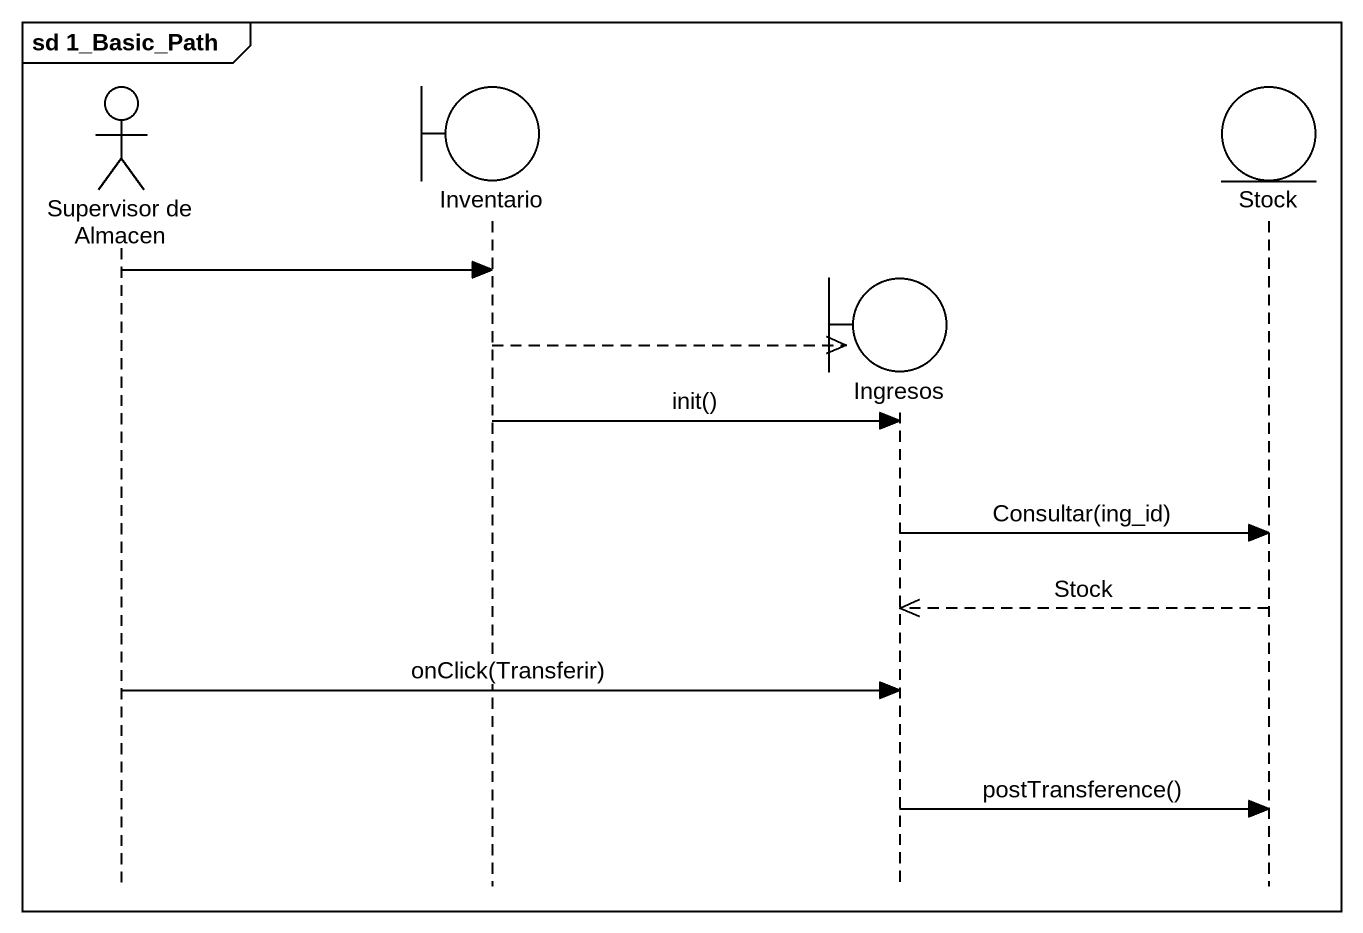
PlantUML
@startuml
mainframe sd 1_Basic_Path
hide footbox
actor "Supervisor de Almacen" as Supervisor_de_Almacen
boundary Inventario
boundary Ingresos
entity Stock

Supervisor_de_Almacen -> Inventario
Inventario -->> Ingresos **
Inventario -> Ingresos : init()
Ingresos -> Stock : Consultar(ing_id)
Stock -->> Ingresos : Stock
Supervisor_de_Almacen -> Ingresos : onClick(Transferir)
Ingresos -> Stock : postTransference()
@enduml
